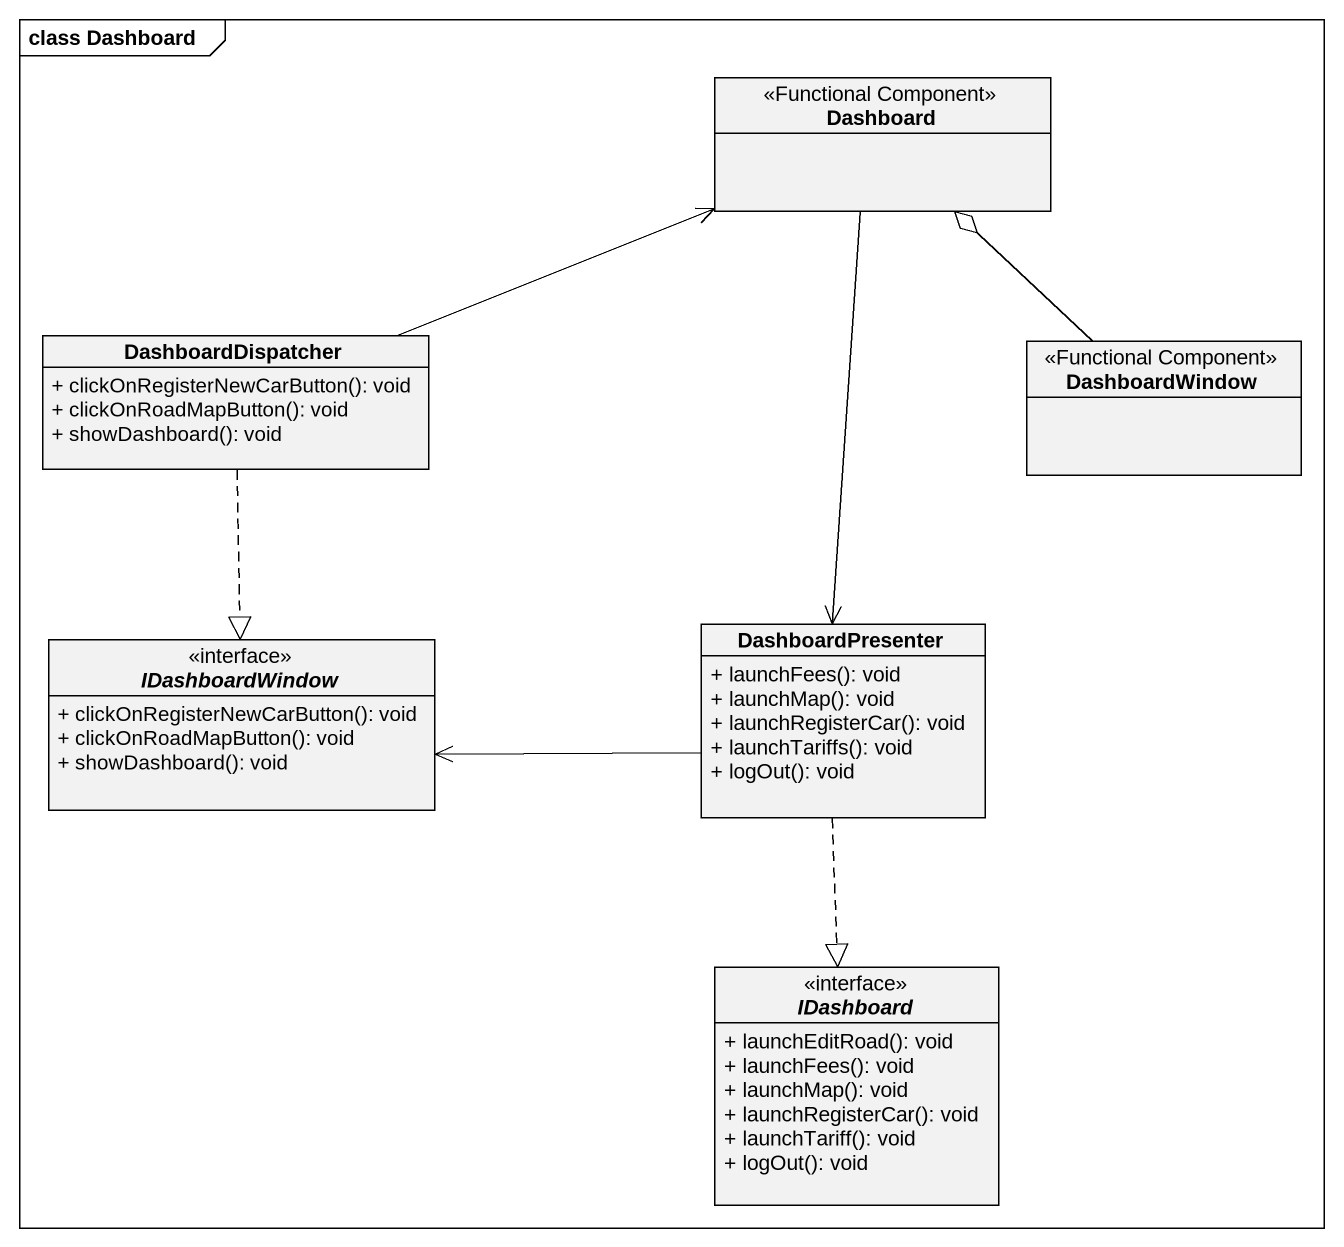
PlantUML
@startuml
mainframe class Dashboard
hide circle
hide empty members
skinparam classAttributeIconSize 0
class Dashboard <<Functional Component>>
class DashboardDispatcher {
  + clickOnRegisterNewCarButton(): void
  + clickOnRoadMapButton(): void
  + showDashboard(): void
}
class DashboardWindow <<Functional Component>>
interface IDashboardWindow {
  + clickOnRegisterNewCarButton(): void
  + clickOnRoadMapButton(): void
  + showDashboard(): void
}
class DashboardPresenter {
  + launchFees(): void
  + launchMap(): void
  + launchRegisterCar(): void
  + launchTariffs(): void
  + logOut(): void
}
interface IDashboard {
  + launchEditRoad(): void
  + launchFees(): void
  + launchMap(): void
  + launchRegisterCar(): void
  + launchTariff(): void
  + logOut(): void
}
Dashboard --> DashboardPresenter
DashboardDispatcher -right-> Dashboard
DashboardDispatcher ..|> IDashboardWindow
DashboardWindow -up-o Dashboard
DashboardPresenter -left-> IDashboardWindow
DashboardPresenter ..|> IDashboard
@enduml
